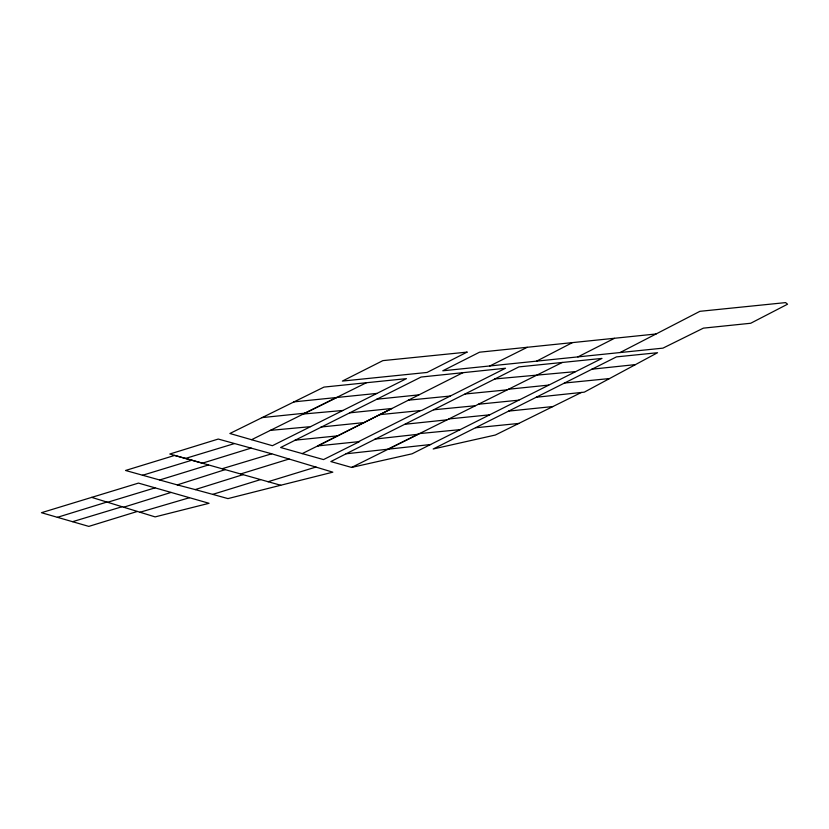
<?xml version="1.0" encoding="UTF-8"?>
<svg xmlns="http://www.w3.org/2000/svg" width="829" height="829" viewBox="0 0 829 829"><rect width="100%" height="100%" fill="white"/><g stroke="black" fill="none" stroke-linecap="round" stroke-linejoin="round"><path stroke-width="1.24" d="M536.259 397.246L616.475 356.884L657.552 352.719L584.279 392.158L536.259 397.246L433.194 448.997L495.348 435.028L581.43 392.438M536.55 361.185L572.404 342.615L656.081 333.973L699.904 311.321L785.602 302.606L787.55 304.212L750.711 323.258L703.386 328.139L662.951 348.139L442.769 370.801L479.525 352.201L572.404 342.615M620.102 352.532L656.081 333.973M349.797 412.832L391.962 408.479L317.776 445.909L379.734 414.655L421.681 410.438L505.524 368.242L421.091 377.04L280.627 447.505L323.517 459.587L359.568 441.577L317.776 445.909L302.108 453.66M346.066 453.795L330.864 461.566L351.589 467.432L412.044 453.815L601.989 358.408L518.892 366.895L346.066 453.795L430.634 444.52M577.834 356.926L614.455 338.336M379.734 414.655L463.079 372.594M310.543 426.655L406.448 378.635L323.984 387.091L229.892 433.494L272.399 445.701L310.543 426.655L270.368 430.375L251.705 439.65M358.408 441.691L420.541 410.552M351.589 467.432L562.331 362.428M489.804 365.983L527.213 347.32M270.368 430.375L366.449 382.697M342.791 410.479L303.145 414.044L336.719 397.505M387.931 449.204L419.526 433.588L460.282 429.619M251.218 448.074L202.452 463.162L174.608 455.442L125.531 470.478L177.251 484.892L225.198 469.628L280.699 485.255L332.823 472.167L271.705 453.795L218.255 439.049L169.8 454.023L225.198 469.628M123.656 507.224L171.054 492.426L209.053 503.296L155.116 516.892L91.698 497.379L41.45 512.705L88.807 526.394L137.282 511.472M177.251 484.892L195.188 489.587L242.98 474.675M240.648 473.96L289.124 458.997M159.769 479.95L208.493 464.955M57.367 517.337L106.817 502.084M195.188 489.587L212.711 494.374L260.565 479.597M142.412 475.318L191.82 460.219M91.698 497.379L138.474 483.1L171.054 492.426M268.016 481.742L316.015 467.028M107.625 502.27L154.95 487.887M185.458 458.437L234.255 443.639M72.724 521.648L122.018 506.747M222.162 468.717L271.705 453.795M139.987 512.239L189.489 497.711M280.699 485.255L227.954 498.602L212.711 494.374M374.967 439.08L418.106 434.282M591.73 369.216L635.335 364.615M405.091 424.241L446.997 419.837M376.708 399.236L418.914 394.863M261.86 417.629L304.937 413.184M293.756 401.889L376.77 393.423M508.364 389.247L548.622 385.102M320.989 427.018L364.211 422.572M508.633 411.101L552.902 406.542M478.354 404.251L518.881 400.158M448.821 418.946L489.69 414.821M295.01 440.178L337.538 435.867M475.711 427.754L518.902 423.432M564.404 383.039L609.439 378.563M465.007 394.013L507.068 389.858M408.334 400.189L450.334 396.034M433.691 409.795L475.338 405.733M494.592 378.977L575.419 371.62M467.059 352.118L427.059 372.449L342.377 381.081L382.884 360.625L467.059 352.118"/></g></svg>
